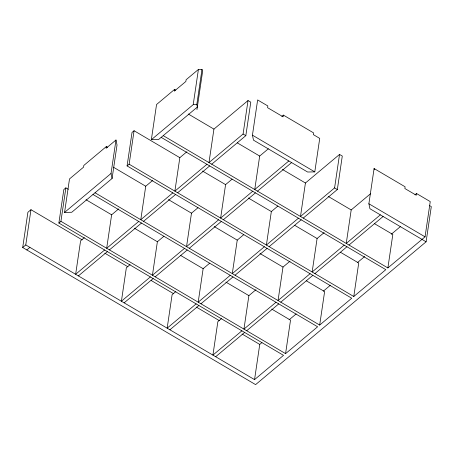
<?xml version="1.0" encoding="UTF-8"?>
<svg xmlns="http://www.w3.org/2000/svg" width="454" height="454" viewBox="0 0 454 454"><rect width="100%" height="100%" fill="white"/><g stroke="black" fill="none" stroke-linecap="round" stroke-linejoin="round"><path stroke-width="0.68" d="M429.535 205.56L431.3 206.604L426.102 241.806L255.602 384.623L22.7 247.515L27.904 212.268L30.974 209.697L82.219 239.877M22.7 247.515L25.77 244.939L30.974 209.697M26.82 249.938L29.896 247.368M25.77 244.939L254.552 379.623L283.529 355.346L58.878 223.05L63.827 189.573L65.875 187.854L68.316 189.295M58.878 223.05L60.927 221.336L65.875 187.854M106.344 146.563L106.094 148.288L115.974 140.008L117.024 145.008L112.081 178.49L71.76 212.262L64.564 212.41L69.507 178.933L83.564 167.157L83.82 165.438L106.344 146.563L107.524 147.261M112.081 178.49L111.031 173.49L115.974 140.008M118.687 208.885L111.627 214.799L106.684 248.281L138.737 221.433M95.028 192.768L319.678 325.07L351.731 298.221L127.08 165.92L132.023 132.443L134.072 130.729L179.829 157.674L174.886 191.151L206.939 164.303M127.08 165.92L129.129 164.206L134.072 130.729M174.546 89.438L174.291 91.158L185.862 81.465L186.117 79.745L198.409 69.451L202.002 69.377L196.803 104.579L197.331 107.082L158.548 139.565L151.352 139.713L156.551 104.511L174.546 89.438L175.726 90.13M152.788 180.323L145.728 186.236L140.785 219.713L172.838 192.865M163.9 236.284L157.379 241.744L152.436 275.226L184.489 248.378M151.352 139.713L193.211 104.653L198.409 69.451M196.962 109.596L202.529 71.88L202.002 69.377M198.001 207.722L191.48 213.181L186.537 246.658L218.59 219.81M248.032 100.544L213.93 129.112L208.982 162.589L243.083 134.026L248.032 100.544L250.778 102.161L245.835 135.644L211.734 164.206M209.652 263.229L203.137 268.689L198.194 302.171L230.246 275.323M232.102 179.16L225.581 184.619L220.638 218.096L252.691 191.248M252.441 135.167L257.639 99.954L267.843 105.958L267.588 107.683L283.114 116.826L283.37 115.106L313.572 132.891L313.317 134.611L319.729 138.391L314.787 171.884L307.596 172.015L253.491 140.155L252.441 135.167L314.787 171.884M243.753 234.667L237.238 240.126L232.295 273.603L264.347 246.755M268.342 148.798L259.682 156.057L254.739 189.534L288.84 160.971M255.954 289.72L248.888 295.633L243.946 329.116L275.998 302.268M277.854 206.105L271.339 211.564L266.39 245.041L298.443 218.192M254.552 379.623L259.745 344.421L261.924 342.6M290.055 261.158L282.99 267.071L278.047 300.548L310.099 273.7M339.535 154.434L305.434 183.002L300.491 216.479L334.592 187.916L339.535 154.434L342.288 156.051L337.339 189.534L303.244 218.096M60.927 221.336L285.577 353.632L290.52 320.149L271.685 309.06M324.15 232.59L317.091 238.509L312.148 271.986L344.2 245.137M319.678 325.07L324.621 291.587L306.393 280.856M370.68 193.62L351.192 209.941L346.249 243.423L380.35 214.861M129.129 164.206L353.779 296.502L358.722 263.025L340.494 252.293M426.102 241.806L369.942 208.732L368.886 203.761L374.09 168.53L405.104 186.793L404.849 188.518L416.256 195.231L416.511 193.512L430.25 201.604L425.046 236.835L387.881 267.939L163.23 135.644M387.881 267.939L392.824 234.463L374.595 223.726M64.564 212.41L111.031 173.49M84.353 237.646L80.596 240.79L75.653 274.267L104.636 249.995M179.829 157.674L186.889 151.755M78.4 275.89L107.382 251.612M109.431 249.899L141.483 223.05M143.532 221.336L175.584 194.488M177.633 192.768L209.686 165.92M281.832 116.389L283.37 115.106M130.111 264.591L126.354 267.735L121.411 301.212L150.387 276.94M124.158 302.835L153.14 278.557M155.183 276.844L187.235 249.995M189.284 248.281L221.336 221.433M223.385 219.713L255.437 192.865M257.486 191.151L291.587 162.589M175.863 291.536L172.106 294.68L167.163 328.157L196.145 303.885M169.909 329.78L198.892 305.502M200.94 303.788L232.993 276.94M235.041 275.22L267.094 248.378M269.143 246.658L301.195 219.81M221.62 318.481L217.863 321.625L212.915 355.102L241.897 330.83M215.667 356.725L244.644 332.447M246.692 330.733L278.745 303.885M280.793 302.165L312.846 275.323M314.894 273.603L346.947 246.755M348.995 245.041L383.097 216.479M414.973 194.794L416.511 193.512M289.102 319.832L296.167 313.913M323.35 291.145L330.416 285.226M357.599 262.457L364.664 256.538M391.303 234.23L400.541 226.489M285.577 353.632L317.63 326.784L92.979 194.488M353.779 296.502L385.832 269.653L161.181 137.358M193.211 104.653L196.803 104.579M368.886 203.761L425.046 236.835M243.083 134.026L245.835 135.644M334.592 187.916L337.339 189.534M188.308 114.022L213.93 129.112M237.272 142.857L259.682 156.057M282.422 169.444L305.434 183.002M328.174 196.389L351.192 209.941M202.563 171.062L225.581 184.619M248.321 198.006L271.339 211.564M294.68 225.309L317.091 238.509M113.392 167.197L145.728 186.236M168.462 199.624L191.48 213.181M214.22 226.569L237.238 240.126M259.972 253.514L282.99 267.071M86.005 199.709L111.627 214.799M134.361 228.192L157.379 241.744M180.726 255.494L203.137 268.689M225.871 282.082L248.888 295.633M104.795 253.167L127.977 266.821M151.159 280.47L173.729 293.766M196.304 307.057L219.486 320.711M242.056 334.002L259.745 344.421M374.09 168.53L374.351 169.779"/></g></svg>
